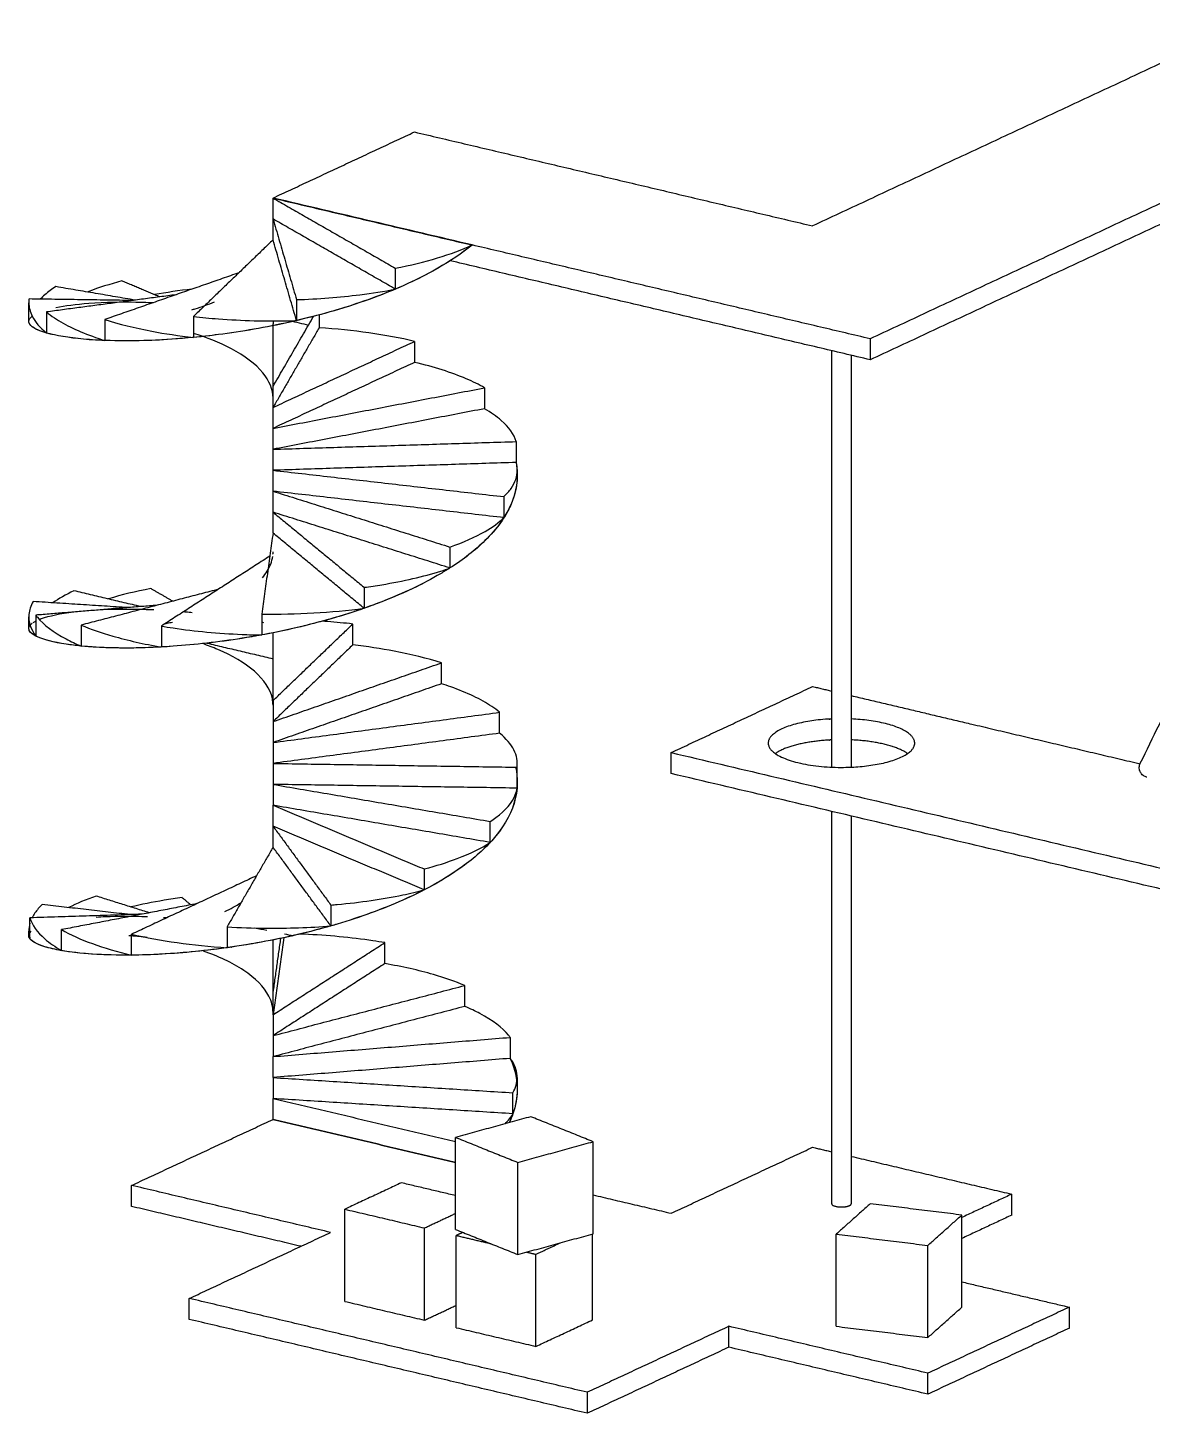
# Model space of a CAD drawing. Header units: millimetres. Extents: x 401 to 668, y 119 to 261.
# Drawn here: x 400.7 to 515.8, y 118.7 to 260.6 of the extents above; entities that cross this region are included whole.
import ezdxf

# ---------------------------------------------------------------- set-up
doc = ezdxf.new("R2010")
doc.units = ezdxf.units.MM
for name, color, linetype, true_color in [('Answers', 1, 'Continuous', 0xff0000), ('Descent_3', 7, 'Continuous', 0x7f7fff), ('Iteration_1', 6, 'Continuous', 0xff00ff), ('Iteration_2', 7, 'Continuous', 0xffd27f), ('Perspective', 4, 'Continuous', 0x00ffff), ('Question', 3, 'Continuous', 0x00ff00)]:
    doc.layers.add(name, color=color, linetype=linetype, true_color=true_color)

msp = doc.modelspace()

# ---------------------------------------------------------------- linework, layer by layer
at = {"layer": 'Answers', "color": 1, "lineweight": -3, "true_color": 0xff0000}
for points in [[(452.16, 149.09), (444.46, 146.97)], [(458.54, 146.53), (452.16, 149.09)], [(444.46, 137.54), (444.46, 146.97)], [(444.46, 146.97), (450.83, 144.41)], [(450.83, 144.41), (458.54, 146.53)], [(458.54, 137.1), (458.54, 146.53)], [(450.83, 134.98), (450.83, 144.41)], [(438.91, 142.32), (433.12, 139.62)], [(444.46, 141.01), (438.91, 142.32)], [(433.12, 130.18), (433.12, 139.62)], [(433.12, 139.62), (441.27, 137.7)], [(441.27, 137.7), (444.46, 139.19)], [(486.91, 140.18), (483.43, 137.07)], [(496.28, 139.02), (486.91, 140.18)], [(441.27, 128.26), (441.27, 137.7)], [(492.8, 135.91), (496.28, 139.02)], [(496.28, 129.59), (496.28, 139.02)], [(444.46, 137.54), (450.83, 134.98)], [(445.2, 137.24), (444.53, 136.93)], [(444.53, 136.93), (448.07, 136.09)], [(444.53, 127.49), (444.53, 136.93)], [(450.83, 134.98), (458.54, 137.1)], [(458.47, 128.28), (458.47, 137.08)], [(483.43, 127.63), (483.43, 137.07)], [(483.43, 137.07), (492.8, 135.91)], [(451.73, 135.23), (452.68, 135)], [(452.68, 135), (455.19, 136.18)], [(452.68, 125.57), (452.68, 135)], [(492.8, 126.48), (492.8, 135.91)], [(433.12, 130.18), (441.27, 128.26)], [(441.27, 128.26), (444.53, 129.78)], [(492.8, 126.48), (496.28, 129.59)], [(452.68, 125.57), (458.47, 128.28)], [(444.53, 127.49), (452.68, 125.57)], [(483.43, 127.63), (492.8, 126.48)]]:
    msp.add_open_spline(points, degree=1, dxfattribs=at)
at = {"layer": 'Descent_3', "color": 171, "lineweight": -3, "true_color": 0x7f7fff}
for points in [[(482.96, 184.88), (482.96, 227.51)], [(484.96, 227.04), (484.96, 184.88)], [(466.53, 186.37), (481.01, 193.13)], [(481.01, 193.13), (482.96, 192.67)], [(484.96, 192.2), (497.31, 189.28)], [(497.31, 189.28), (514.53, 185.22)], [(466.53, 184.22), (466.53, 186.37)], [(466.53, 186.37), (548.04, 167.14)], [(548.04, 165), (466.53, 184.22)], [(482.96, 140.18), (482.96, 180.35)], [(484.96, 179.88), (484.96, 140.18)]]:
    msp.add_open_spline(points, degree=1, dxfattribs=at)
for points, weights, knots in [([(482.96, 189.81), (482.83, 189.8), (482.71, 189.8), (476.46, 189.45), (476.46, 187.34)], [0.986412975323, 0.993041152461, 1, 0.740720109576, 0.940488481523], [3.104272, 3.104272, 3.104272, 3.141593, 3.141593, 4.53212, 4.53212, 4.53212]), ([(491.46, 187.34), (491.46, 187.55), (491.35, 187.76), (490.43, 189.57), (484.96, 189.81)], [0.940488481523, 0.96638667161, 1, 0.766263852497, 0.905582341566], [1.390527, 1.390527, 1.390527, 1.570796, 1.570796, 2.824331, 2.824331, 2.824331]), ([(476.46, 187.34), (476.46, 187.13), (476.56, 186.93), (477.82, 184.47), (485.21, 184.89)], [0.940488481523, 0.96638667161, 1, 0.707106781187, 1], [4.53212, 4.53212, 4.53212, 4.712389, 4.712389, 6.283185, 6.283185, 6.283185]), ([(482.96, 187.67), (482.83, 187.66), (482.71, 187.65), (478.87, 187.44), (477.19, 186.27)], [0.986417842168, 0.99304370726, 1, 0.822992668058, 0.859930853108], [3.1042858, 3.1042858, 3.1042858, 3.1415927, 3.1415927, 4.090889, 4.090889, 4.090889]), ([(482.96, 140.18), (482.96, 140.15), (482.97, 140.12), (483.14, 139.79), (484.13, 139.85)], [0.940488481523, 0.96638667161, 1, 0.707106781187, 1], [32.046925, 32.046925, 32.046925, 33.321622, 33.321622, 44.428829, 44.428829, 44.428829])]:
    msp.add_rational_spline(points, weights, degree=2, knots=knots, dxfattribs=at)
for points, weights in [([(490.73, 186.27), (488.98, 187.49), (484.96, 187.67)], [0.910978841586, 0.798891328144, 0.905585042406]), ([(485.21, 184.89), (491.46, 185.24), (491.46, 187.34)], [1, 0.740720109576, 0.940488481523]), ([(484.13, 139.85), (484.96, 139.9), (484.96, 140.18)], [1, 0.740720109576, 0.940488481523])]:
    msp.add_rational_spline(points, weights, degree=2, dxfattribs=at)
at = {"layer": 'Iteration_1', "color": 6, "lineweight": -3, "true_color": 0xff00ff}
msp.add_open_spline([(514.55, 185.27), (545.8, 249.01)], degree=1, dxfattribs=at)
msp.add_open_spline([(515.21, 183.85), (515.2, 183.86), (515.19, 183.86), (515.18, 183.86), (515.1, 183.88), (515.02, 183.92), (514.95, 183.96), (514.92, 183.98), (514.88, 184), (514.84, 184.03), (514.78, 184.08), (514.72, 184.13), (514.67, 184.19), (514.61, 184.27), (514.56, 184.36), (514.52, 184.45), (514.49, 184.51), (514.47, 184.57), (514.46, 184.64), (514.45, 184.72), (514.44, 184.8), (514.44, 184.88), (514.45, 185.02), (514.49, 185.15), (514.55, 185.27)], degree=3, knots=[0, 0, 0, 0, 0.035927, 0.035927, 0.035927, 0.280187, 0.280187, 0.280187, 0.413332, 0.413332, 0.413332, 0.653618, 0.653618, 0.653618, 0.953849, 0.953849, 0.953849, 1.151999, 1.151999, 1.151999, 1.398988, 1.398988, 1.398988, 1.801074, 1.801074, 1.801074, 1.801074], dxfattribs=at)
at = {"layer": 'Iteration_2', "color": 41, "lineweight": -3, "true_color": 0xffd27f}
for points, degree in [([(446.15, 238.34), (439.36, 239.94), (432.57, 241.54), (425.77, 243.14)], 3), ([(425.77, 243.14), (438.29, 235.96)], 1), ([(425.77, 243.14), (446.14, 238.33)], 1), ([(438.29, 233.82), (425.77, 241)], 1), ([(425.77, 241), (428.17, 232.74)], 1), ([(425.77, 238.86), (417.62, 231.01)], 1), ([(428.17, 230.6), (425.77, 238.86)], 1), ([(446.15, 238.34), (446.15, 238.34), (446.15, 238.33), (446.14, 238.33)], 3), ([(422.28, 235.49), (408.54, 230.7)], 1), ([(438.29, 235.96), (438.29, 233.82)], 1), ([(411.66, 232.69), (403.54, 234.07)], 1), ([(414.17, 233.02), (410.3, 234.65)], 1), ([(400.8, 232.81), (400.78, 232.68), (400.77, 232.55), (400.77, 232.42)], 3), ([(411.36, 232.65), (400.8, 232.81)], 1), ([(415.82, 233.24), (402.57, 231.48)], 1), ([(417.47, 233.82), (416.15, 233.66), (414.87, 233.47), (413.64, 233.25)], 3), ([(428.17, 232.74), (428.17, 230.6)], 1), ([(400.77, 230.51), (400.77, 232.42)], 1), ([(402.57, 231.48), (402.57, 229.33)], 1), ([(410.3, 232.51), (410.31, 232.5)], 1), ([(418.57, 232.06), (418.61, 232.05), (418.65, 232.05), (418.69, 232.04)], 3), ([(408.54, 230.7), (408.54, 228.56)], 1), ([(417.62, 231.01), (417.62, 228.87)], 1), ([(425.77, 223.85), (429.92, 231.03)], 1), ([(425.77, 230.56), (425.77, 230.28)], 1), ([(425.77, 228.14), (425.77, 230.28)], 1), ([(430.48, 229.85), (425.77, 221.7)], 1), ([(427.49, 230.58), (428.13, 230.44), (428.77, 230.29), (429.4, 230.13)], 3), ([(430.48, 231.18), (430.48, 229.85)], 1), ([(418.68, 228.98), (418.68, 228.98)], 1), ([(419.95, 229.13), (419.96, 229.13)], 1), ([(421.72, 229.37), (421.72, 229.37)], 1), ([(425.77, 221.7), (440.26, 228.47)], 1), ([(440.26, 228.47), (440.26, 226.32)], 1), ([(425.77, 225.99), (425.77, 228.14)], 1), ([(440.26, 226.32), (425.77, 219.56)], 1), ([(425.77, 223.85), (425.77, 225.99)], 1), ([(425.77, 222.65), (425.77, 223.85)], 1), ([(425.77, 219.56), (447.41, 223.71)], 1), ([(447.41, 223.71), (447.41, 221.57)], 1), ([(425.77, 221.7), (425.77, 222.65)], 1), ([(425.77, 219.56), (425.77, 221.7)], 1), ([(447.41, 221.57), (425.77, 217.42)], 1), ([(425.77, 217.42), (425.77, 219.56)], 1), ([(425.77, 217.42), (450.66, 218.21)], 1), ([(425.77, 215.27), (425.77, 217.42)], 1), ([(450.66, 218.21), (450.66, 216.07)], 1), ([(450.66, 216.07), (425.77, 215.27)], 1), ([(425.77, 215.27), (449.41, 212.57)], 1), ([(425.77, 213.13), (425.77, 215.27)], 1), ([(450.77, 215.27), (450.77, 214.79)], 1), ([(425.77, 213.13), (443.88, 207.41)], 1), ([(425.77, 210.98), (425.77, 213.13)], 1), ([(449.41, 210.42), (425.77, 213.13)], 1), ([(449.41, 212.57), (449.41, 210.42)], 1), ([(443.88, 205.27), (425.77, 210.98)], 1), ([(425.77, 210.98), (435.09, 203.29)], 1), ([(425.77, 208.84), (425.77, 210.98)], 1), ([(425.77, 208.84), (424.61, 200.55)], 1), ([(435.09, 201.14), (425.77, 208.84)], 1), ([(443.88, 207.41), (443.88, 205.27)], 1), ([(425.44, 206.48), (414.34, 199.32)], 1), ([(425.76, 206.69), (425.77, 206.77), (425.77, 206.85), (425.77, 206.93)], 3), ([(425.77, 206.7), (425.77, 206.93)], 1), ([(405.39, 202.93), (404.57, 202.54), (403.84, 202.13), (403.22, 201.7)], 3), ([(412.23, 201.31), (405.39, 202.93)], 1), ([(420.19, 203.09), (406.14, 199.42)], 1), ([(415.5, 201.87), (413.25, 203.16)], 1), ([(435.09, 203.29), (435.09, 201.14)], 1), ([(410.93, 201.21), (401.22, 201.83)], 1), ([(413.9, 201.45), (401.48, 200.44)], 1), ([(400.77, 199.07), (400.77, 200.27)], 1), ([(400.77, 200.27), (400.77, 199.6), (401.01, 198.94), (401.48, 198.3)], 3), ([(401.48, 200.44), (401.48, 198.3)], 1), ([(424.61, 200.55), (424.61, 198.41)], 1), ([(401.48, 198.3), (401.01, 198.54), (400.77, 198.81), (400.77, 199.07)], 3), ([(401.22, 199.68), (401.3, 199.73), (401.39, 199.79), (401.48, 199.84)], 3), ([(406.14, 199.42), (406.14, 197.27)], 1), ([(414.34, 199.32), (414.34, 197.18)], 1), ([(424.61, 199.72), (424.67, 199.71), (424.73, 199.7), (424.79, 199.69)], 3), ([(425.77, 191.69), (433.93, 199.53)], 1), ([(425.77, 198.12), (425.77, 198.63)], 1), ([(427.8, 199.07), (427.8, 199.07), (427.8, 199.07), (427.8, 199.07)], 3), ([(433.93, 197.39), (433.93, 199.53)], 1), ([(419.01, 197.57), (425.77, 195.98)], 1), ([(419.21, 197.6), (419.21, 197.59)], 1), ([(424.45, 198.38), (424.45, 198.38)], 1), ([(424.58, 198.4), (424.57, 198.4)], 1), ([(425.77, 195.98), (425.77, 198.12)], 1), ([(433.93, 197.39), (425.77, 189.54)], 1), ([(425.77, 193.83), (425.77, 195.98)], 1), ([(425.77, 189.54), (443.01, 195.55)], 1), ([(443.01, 193.41), (443.01, 195.55)], 1), ([(425.77, 191.69), (425.77, 193.83)], 1), ([(443.01, 193.41), (425.77, 187.4)], 1), ([(425.77, 191.69), (425.77, 191.21)], 1), ([(425.77, 191.21), (425.77, 189.54)], 1), ([(425.77, 187.4), (448.97, 190.49)], 1), ([(448.97, 188.35), (448.97, 190.49)], 1), ([(425.77, 189.54), (425.77, 187.4)], 1), ([(448.97, 188.35), (425.77, 185.26)], 1), ([(425.77, 187.4), (425.77, 185.26)], 1), ([(425.77, 185.26), (425.77, 183.11)], 1), ([(425.77, 185.26), (450.75, 184.87)], 1), ([(450.75, 182.73), (450.75, 184.87)], 1), ([(425.77, 183.11), (425.77, 180.97)], 1), ([(425.77, 183.11), (448, 179.32)], 1), ([(450.75, 182.73), (425.77, 183.11)], 1), ([(448, 177.17), (425.77, 180.97)], 1), ([(425.77, 180.97), (441.25, 174.45)], 1), ([(425.77, 178.83), (425.77, 180.97)], 1), ([(441.25, 172.31), (425.77, 178.83)], 1), ([(425.77, 178.83), (431.69, 170.76)], 1), ([(425.77, 176.68), (425.77, 178.83)], 1), ([(448, 177.17), (448, 179.32)], 1), ([(425.77, 176.68), (421.07, 168.53)], 1), ([(431.69, 168.62), (425.77, 176.68)], 1), ([(424.08, 173.75), (411.29, 167.77)], 1), ([(441.25, 174.45), (441.25, 172.31)], 1), ([(407.66, 171.68), (406.62, 171.32), (405.68, 170.92), (404.85, 170.5)], 3), ([(413.11, 169.96), (407.66, 171.68)], 1), ([(411.14, 169.78), (402.14, 170.81)], 1), ([(417.97, 170.9), (404.13, 168.24)], 1), ([(417.35, 170.78), (416.46, 171.52)], 1), ([(420.84, 170.09), (421.42, 170.37), (421.97, 170.67), (422.48, 170.99)], 3), ([(431.69, 170.76), (431.69, 168.62)], 1), ([(400.89, 168.9), (400.81, 168.64), (400.77, 168.37), (400.77, 168.1)], 3), ([(412.37, 169.82), (400.89, 169.45)], 1), ([(400.89, 167.31), (400.89, 169.45)], 1), ([(400.77, 167.62), (400.77, 168.1)], 1), ([(400.77, 167.62), (400.77, 167.73), (400.81, 167.83), (400.89, 167.94)], 3), ([(404.13, 166.09), (404.13, 168.24)], 1), ([(411.02, 167.63), (411.19, 167.64), (411.41, 167.66), (411.7, 167.68)], 3), ([(411.29, 165.63), (411.29, 167.77)], 1), ([(421.07, 168.53), (421.07, 166.39)], 1), ([(423.89, 168.41), (424.31, 168.33), (424.73, 168.26), (425.15, 168.18)], 3), ([(426.88, 167.42), (425.77, 159.53)], 1), ([(426.94, 167.81), (427.23, 167.75), (427.51, 167.69), (427.8, 167.62)], 3), ([(420.21, 166.27), (420.21, 166.27)], 1), ([(421.49, 166.45), (421.51, 166.45)], 1), ([(423.32, 166.73), (423.32, 166.74)], 1), ([(425.77, 161.67), (426.57, 167.35)], 1), ([(425.77, 165.96), (425.77, 167.19)], 1), ([(425.77, 159.53), (437.21, 166.91)], 1), ([(437.21, 164.76), (437.21, 166.91)], 1), ([(425.77, 163.82), (425.77, 165.96)], 1), ([(437.21, 164.76), (425.77, 157.39)], 1), ([(425.77, 161.67), (425.77, 163.82)], 1), ([(425.77, 157.39), (445.41, 162.52)], 1), ([(445.41, 160.38), (445.41, 162.52)], 1), ([(445.41, 160.38), (425.77, 155.24)], 1), ([(425.77, 159.53), (425.77, 159.61), (425.77, 159.68), (425.77, 159.76)], 3), ([(425.77, 157.39), (425.77, 155.24)], 1), ([(425.77, 155.24), (450.06, 157.21)], 1), ([(450.06, 157.21), (450.06, 155.06)], 1), ([(425.77, 153.1), (425.77, 155.24)], 1), ([(450.06, 155.06), (425.77, 153.1)], 1), ([(425.77, 153.1), (450.33, 151.54)], 1), ([(425.77, 153.1), (425.77, 150.95)], 1), ([(450.33, 151.54), (450.62, 152.05), (450.77, 152.57), (450.77, 153.1)], 3), ([(450.77, 151.9), (450.77, 151.06), (450.62, 150.22), (450.33, 149.39)], 3), ([(450.77, 153.1), (450.77, 151.9)], 1), ([(425.77, 148.81), (425.77, 150.95)], 1), ([(425.77, 150.95), (444.46, 146.55)], 1), ([(450.33, 149.39), (425.77, 150.95)], 1), ([(450.33, 149.39), (450.33, 151.54)], 1), ([(449.52, 148.36), (449.86, 148.7), (450.12, 149.04), (450.33, 149.39)], 3), ([(450.33, 149.39), (450.22, 149.08), (450.09, 148.78), (449.94, 148.48)], 3), ([(444.46, 144.4), (425.77, 148.81)], 1)]:
    msp.add_open_spline(points, degree=degree, dxfattribs=at)
for points, knots in [([(425.77, 241), (425.77, 241.22), (425.77, 241.45), (425.77, 242.16), (425.77, 242.65), (425.77, 243.14)], [-6.610798, -6.610798, -6.610798, -6.610798, -4.544742, -4.544742, 0, 0, 0, 0]), ([(425.77, 238.86), (425.77, 239.3), (425.77, 239.75), (425.77, 240.46), (425.77, 240.73), (425.77, 241)], [-13.221067, -13.221067, -13.221067, -13.221067, -9.089483, -9.089483, -6.610798, -6.610798, -6.610798, -6.610798]), ([(446.14, 238.33), (444.72, 237.18), (443, 236.09), (439.12, 234.11), (436.95, 233.22), (432.37, 231.66), (429.94, 230.99), (425.05, 229.89), (422.57, 229.47), (417.79, 228.85), (415.48, 228.66), (411.22, 228.48), (409.27, 228.5), (405.9, 228.7), (404.48, 228.89), (402.29, 229.36), (401.53, 229.65), (400.71, 230.28), (400.66, 230.61), (401.01, 230.97), (401.06, 231.01), (401.12, 231.05)], [0, 0, 0, 0, 4.544742, 4.544742, 9.089483, 9.089483, 13.634225, 13.634225, 18.178967, 18.178967, 22.723709, 22.723709, 27.26845, 27.26845, 31.813192, 31.813192, 36.357934, 36.357934, 40.902676, 40.902676, 41.518471, 41.518471, 41.518471, 41.518471]), ([(438.29, 235.96), (439.84, 236.26), (441.29, 236.61), (443.93, 237.41), (445.12, 237.86), (446.15, 238.34)], [0, 0, 0, 0, 5.414623, 5.414623, 10.829245, 10.829245, 10.829245, 10.829245]), ([(446.14, 238.33), (445.11, 237.49), (443.92, 236.69), (441.29, 235.18), (439.84, 234.47), (438.29, 233.82)], [-10.814202, -10.814202, -10.814202, -10.814202, -5.414623, -5.414623, 0, 0, 0, 0]), ([(403.54, 234.07), (403.34, 233.94), (403.14, 233.81), (402.57, 233.39), (402.23, 233.09), (401.95, 232.79)], [301.20313, 301.20313, 301.20313, 301.20313, 302.029516, 302.029516, 303.784313, 303.784313, 303.784313, 303.784313]), ([(410.3, 234.65), (409.07, 234.33), (407.94, 233.97), (406.86, 233.56), (406.81, 233.54), (406.76, 233.52)], [294.592104, 294.592104, 294.592104, 294.592104, 297.484311, 297.484311, 297.624351, 297.624351, 297.624351, 297.624351]), ([(428.17, 232.74), (430.39, 232.81), (432.59, 232.98), (435.92, 233.4), (437.13, 233.6), (438.29, 233.82)], [334.25566, 334.25566, 334.25566, 334.25566, 338.386995, 338.386995, 340.865829, 340.865829, 340.865829, 340.865829]), ([(438.29, 233.82), (437.13, 233.33), (435.92, 232.87), (432.59, 231.73), (430.39, 231.12), (428.17, 230.6)], [-340.865829, -340.865829, -340.865829, -340.865829, -338.386995, -338.386995, -334.25566, -334.25566, -334.25566, -334.25566]), ([(400.77, 232.42), (400.77, 231.96), (400.89, 231.5), (401.42, 230.46), (401.91, 229.88), (402.57, 229.33)], [308.531666, 308.531666, 308.531666, 308.531666, 311.118131, 311.118131, 314.423186, 314.423186, 314.423186, 314.423186]), ([(402.57, 231.48), (402.82, 231.27), (403.1, 231.07), (404.49, 230.14), (405.91, 229.47), (407.9, 228.77), (408.21, 228.66), (408.54, 228.56)], [314.424296, 314.424296, 314.424296, 314.424296, 315.664025, 315.664025, 320.208808, 320.208808, 321.035355, 321.035355, 321.035355, 321.035355]), ([(403.55, 231.93), (404.47, 232.12), (405.6, 232.27), (408.52, 232.5), (410.41, 232.54), (412.83, 232.47), (413.18, 232.46), (413.53, 232.44)], [46.285733, 46.285733, 46.285733, 46.285733, 49.992159, 49.992159, 54.536901, 54.536901, 55.284875, 55.284875, 55.284875, 55.284875]), ([(417.46, 231.7), (417.57, 231.73), (417.68, 231.77), (417.79, 231.8), (418.47, 232.01), (419.14, 232.25), (419.79, 232.52)], [37.324521, 37.324521, 37.324521, 37.324521, 37.68058, 37.68058, 37.68058, 39.835613, 39.835613, 39.835613, 39.835613]), ([(402.57, 229.33), (401.91, 229.53), (401.42, 229.74), (400.89, 230.15), (400.77, 230.33), (400.77, 230.51)], [-314.423186, -314.423186, -314.423186, -314.423186, -311.118131, -311.118131, -308.531666, -308.531666, -308.531666, -308.531666]), ([(408.54, 230.7), (409.99, 230.24), (411.62, 229.84), (414.71, 229.25), (416.14, 229.04), (417.62, 228.87)], [321.034418, 321.034418, 321.034418, 321.034418, 324.752655, 324.752655, 327.644657, 327.644657, 327.644657, 327.644657]), ([(417.62, 231.01), (418.46, 230.92), (419.32, 230.84), (422.58, 230.59), (425.06, 230.52), (427.73, 230.58), (427.95, 230.59), (428.17, 230.6)], [327.645558, 327.645558, 327.645558, 327.645558, 329.298339, 329.298339, 333.843123, 333.843123, 334.256572, 334.256572, 334.256572, 334.256572]), ([(428.17, 230.6), (427.95, 230.55), (427.73, 230.5), (425.06, 229.9), (422.58, 229.47), (419.32, 229.05), (418.46, 228.95), (417.62, 228.87)], [-334.256572, -334.256572, -334.256572, -334.256572, -333.843123, -333.843123, -329.298339, -329.298339, -327.645558, -327.645558, -327.645558, -327.645558]), ([(440.26, 228.47), (438.8, 228.81), (437.23, 229.1), (433.95, 229.57), (432.23, 229.74), (430.48, 229.85)], [0, 0, 0, 0, 5.414634, 5.414634, 10.829268, 10.829268, 10.829268, 10.829268]), ([(408.54, 228.56), (408.21, 228.57), (407.9, 228.59), (405.91, 228.71), (404.49, 228.89), (403.1, 229.19), (402.82, 229.26), (402.57, 229.33)], [-321.035355, -321.035355, -321.035355, -321.035355, -320.208808, -320.208808, -315.664025, -315.664025, -314.424296, -314.424296, -314.424296, -314.424296]), ([(417.62, 228.87), (416.14, 228.73), (414.71, 228.63), (411.62, 228.5), (409.99, 228.5), (408.54, 228.56)], [-327.644657, -327.644657, -327.644657, -327.644657, -324.752655, -324.752655, -321.034418, -321.034418, -321.034418, -321.034418]), ([(425.77, 222.65), (425.77, 223.54), (425.41, 224.42), (424.73, 225.25), (423.98, 226.17), (422.85, 227), (421.51, 227.71), (420.3, 228.35), (418.95, 228.87), (417.62, 229.28)], [0, 0, 0, 0, 4.294055, 4.294055, 4.294055, 9.064632, 9.064632, 9.064632, 13.370104, 13.370104, 13.370104, 13.370104]), ([(447.41, 223.71), (446.85, 224.04), (446.23, 224.34), (444.05, 225.28), (442.26, 225.85), (440.26, 226.32)], [268.149722, 268.149722, 268.149722, 268.149722, 270.215675, 270.215675, 274.760315, 274.760315, 274.760315, 274.760315]), ([(450.66, 218.21), (450.44, 218.95), (449.93, 219.68), (448.66, 220.78), (448.08, 221.19), (447.41, 221.57)], [261.539117, 261.539117, 261.539117, 261.539117, 265.670453, 265.670453, 268.149283, 268.149283, 268.149283, 268.149283]), ([(450.65, 216.07), (450.67, 215.95), (450.69, 215.83), (450.88, 214.4), (450.68, 213.09), (449.59, 210.52), (448.68, 209.26), (446.47, 207.09), (445.26, 206.15), (443.88, 205.27)], [85.93024, 85.93024, 85.93024, 85.93024, 86.350093, 86.350093, 90.894834, 90.894834, 95.439576, 95.439576, 99.150593, 99.150593, 99.150593, 99.150593]), ([(450.77, 215.27), (450.77, 215.47), (450.75, 215.66), (450.7, 215.92), (450.68, 215.99), (450.66, 216.07)], [260.059648, 260.059648, 260.059648, 260.059648, 261.126584, 261.126584, 261.540032, 261.540032, 261.540032, 261.540032]), ([(450.66, 216.07), (450.68, 215.95), (450.7, 215.83), (450.75, 215.41), (450.77, 215.1), (450.77, 214.79)], [-261.540032, -261.540032, -261.540032, -261.540032, -261.126584, -261.126584, -260.059648, -260.059648, -260.059648, -260.059648]), ([(449.41, 212.57), (449.7, 212.85), (449.94, 213.13), (450.56, 214.03), (450.77, 214.65), (450.77, 215.27)], [254.929018, 254.929018, 254.929018, 254.929018, 256.5818, 256.5818, 260.059648, 260.059648, 260.059648, 260.059648]), ([(450.77, 214.79), (450.77, 213.79), (450.56, 212.8), (449.94, 211.35), (449.7, 210.88), (449.41, 210.42)], [-260.059648, -260.059648, -260.059648, -260.059648, -256.5818, -256.5818, -254.929018, -254.929018, -254.929018, -254.929018]), ([(449.41, 210.42), (448.9, 209.62), (448.25, 208.83), (446.48, 207.09), (445.27, 206.15), (443.88, 205.27)], [-254.928182, -254.928182, -254.928182, -254.928182, -252.03618, -252.03618, -248.317895, -248.317895, -248.317895, -248.317895]), ([(443.88, 207.41), (445.27, 207.89), (446.48, 208.43), (448.25, 209.46), (448.9, 209.93), (449.41, 210.42)], [248.317895, 248.317895, 248.317895, 248.317895, 252.03618, 252.03618, 254.928182, 254.928182, 254.928182, 254.928182]), ([(424.68, 204.27), (425.06, 204.72), (425.34, 205.18), (425.53, 205.66), (425.63, 205.93), (425.7, 206.2), (425.74, 206.46)], [46.452732, 46.452732, 46.452732, 46.452732, 48.811513, 48.811513, 48.811513, 50.104234, 50.104234, 50.104234, 50.104234]), ([(443.88, 205.27), (443.57, 205.07), (443.25, 204.87), (441.14, 203.63), (439.11, 202.67), (434.71, 200.96), (432.35, 200.21), (427.51, 198.96), (425.03, 198.45), (420.16, 197.67), (417.78, 197.41), (413.3, 197.09), (411.21, 197.04), (407.5, 197.13), (405.89, 197.26), (403.28, 197.66), (402.29, 197.92), (401, 198.51), (400.71, 198.84), (400.81, 199.31), (400.93, 199.46), (401.12, 199.61)], [99.150593, 99.150593, 99.150593, 99.150593, 99.984318, 99.984318, 104.52906, 104.52906, 109.073801, 109.073801, 113.618543, 113.618543, 118.163285, 118.163285, 122.708027, 122.708027, 127.252768, 127.252768, 131.79751, 131.79751, 136.342252, 136.342252, 138.474517, 138.474517, 138.474517, 138.474517]), ([(435.09, 203.29), (435.71, 203.37), (436.32, 203.46), (439.12, 203.92), (441.15, 204.39), (443.26, 205.05), (443.58, 205.16), (443.88, 205.27)], [241.707731, 241.707731, 241.707731, 241.707731, 242.947447, 242.947447, 247.492231, 247.492231, 248.31873, 248.31873, 248.31873, 248.31873]), ([(413.25, 203.16), (411.71, 202.86), (410.26, 202.51), (408.93, 202.11), (408.92, 202.1), (408.9, 202.1)], [0, 0, 0, 0, 5.414281, 5.414281, 5.462991, 5.462991, 5.462991, 5.462991]), ([(441.06, 203.66), (439.77, 203), (438.38, 202.38), (436.32, 201.58), (435.71, 201.36), (435.09, 201.14)], [-245.969596, -245.969596, -245.969596, -245.969596, -242.947447, -242.947447, -241.707731, -241.707731, -241.707731, -241.707731]), ([(401.22, 201.83), (400.97, 201.39), (400.82, 200.95), (400.78, 200.42), (400.77, 200.34), (400.77, 200.27)], [208.654627, 208.654627, 208.654627, 208.654627, 211.133586, 211.133586, 211.576297, 211.576297, 211.576297, 211.576297]), ([(401.48, 200.44), (401.54, 200.37), (401.59, 200.3), (402.29, 199.44), (403.29, 198.69), (405.07, 197.75), (405.58, 197.51), (406.14, 197.27)], [215.265024, 215.265024, 215.265024, 215.265024, 215.678006, 215.678006, 220.222789, 220.222789, 221.875371, 221.875371, 221.875371, 221.875371]), ([(401.85, 200), (401.92, 200.03), (401.99, 200.06), (402.85, 200.36), (403.97, 200.61), (406.81, 200.95), (408.53, 201.05), (411.46, 201.06), (412.5, 201.04), (413.58, 201)], [140.448599, 140.448599, 140.448599, 140.448599, 140.886993, 140.886993, 145.431735, 145.431735, 149.976477, 149.976477, 152.276494, 152.276494, 152.276494, 152.276494]), ([(416.63, 200.8), (416.71, 200.79), (416.79, 200.78), (417.08, 200.76), (417.29, 200.74), (417.5, 200.72)], [154.3608477, 154.3608477, 154.3608477, 154.3608477, 154.5212186, 154.5212186, 154.9339554, 154.9339554, 154.9339554, 154.9339554]), ([(424.61, 200.55), (426.39, 200.53), (428.18, 200.56), (431.7, 200.76), (433.43, 200.92), (435.09, 201.14)], [235.096574, 235.096574, 235.096574, 235.096574, 238.401603, 238.401603, 241.706671, 241.706671, 241.706671, 241.706671]), ([(435.09, 201.14), (433.43, 200.56), (431.7, 200.04), (428.18, 199.13), (426.39, 198.74), (424.61, 198.41)], [-241.706671, -241.706671, -241.706671, -241.706671, -238.401603, -238.401603, -235.096574, -235.096574, -235.096574, -235.096574]), ([(406.14, 199.42), (407.1, 199.01), (408.18, 198.63), (410.88, 197.86), (412.55, 197.48), (414.34, 197.18)], [221.87557, 221.87557, 221.87557, 221.87557, 224.767772, 224.767772, 228.486174, 228.486174, 228.486174, 228.486174]), ([(414.34, 199.32), (414.74, 199.25), (415.14, 199.19), (417.78, 198.79), (420.17, 198.57), (423.27, 198.44), (423.94, 198.42), (424.61, 198.41)], [228.486596, 228.486596, 228.486596, 228.486596, 229.312977, 229.312977, 233.857761, 233.857761, 235.097515, 235.097515, 235.097515, 235.097515]), ([(414.73, 199.57), (414.8, 199.59), (414.88, 199.6), (414.95, 199.62), (415.12, 199.65), (415.3, 199.69), (415.48, 199.73)], [34.2496709, 34.2496709, 34.2496709, 34.2496709, 34.5037559, 34.5037559, 34.5037559, 35.1288211, 35.1288211, 35.1288211, 35.1288211]), ([(433.93, 199.53), (433.08, 199.63), (432.22, 199.71), (431.17, 199.79), (430.98, 199.8), (430.8, 199.82)], [182.212484, 182.212484, 182.212484, 182.212484, 183.865261, 183.865261, 184.217779, 184.217779, 184.217779, 184.217779]), ([(406.14, 197.27), (405.58, 197.33), (405.07, 197.39), (403.29, 197.66), (402.29, 197.93), (401.59, 198.25), (401.54, 198.27), (401.48, 198.3)], [-221.875371, -221.875371, -221.875371, -221.875371, -220.222789, -220.222789, -215.678006, -215.678006, -215.265024, -215.265024, -215.265024, -215.265024]), ([(414.34, 197.18), (412.55, 197.08), (410.88, 197.05), (408.18, 197.12), (407.1, 197.18), (406.14, 197.27)], [-228.486174, -228.486174, -228.486174, -228.486174, -224.767772, -224.767772, -221.87557, -221.87557, -221.87557, -221.87557]), ([(424.61, 198.41), (423.94, 198.29), (423.27, 198.17), (420.17, 197.68), (417.78, 197.41), (415.14, 197.22), (414.74, 197.2), (414.34, 197.18)], [-235.097515, -235.097515, -235.097515, -235.097515, -233.857761, -233.857761, -229.312977, -229.312977, -228.486596, -228.486596, -228.486596, -228.486596]), ([(425.77, 191.21), (425.77, 191.44), (425.75, 191.67), (425.7, 191.9), (425.49, 192.89), (424.85, 193.83), (423.86, 194.69), (422.87, 195.56), (421.57, 196.31), (420.12, 196.92), (419.61, 197.14), (419.09, 197.34), (418.57, 197.52)], [0, 0, 0, 0, 1.11117, 1.11117, 1.11117, 5.880384, 5.880384, 5.880384, 10.652286, 10.652286, 10.652286, 12.339961, 12.339961, 12.339961, 12.339961]), ([(443.01, 195.55), (441.55, 196.01), (439.93, 196.41), (436.83, 197), (435.4, 197.22), (433.93, 197.39)], [175.601361, 175.601361, 175.601361, 175.601361, 179.319641, 179.319641, 182.211647, 182.211647, 182.211647, 182.211647]), ([(448.97, 190.49), (448.72, 190.7), (448.45, 190.9), (447.06, 191.83), (445.64, 192.5), (443.65, 193.2), (443.33, 193.31), (443.01, 193.41)], [168.991196, 168.991196, 168.991196, 168.991196, 170.230908, 170.230908, 174.775692, 174.775692, 175.602195, 175.602195, 175.602195, 175.602195]), ([(450.75, 184.87), (450.83, 185.46), (450.72, 186.06), (450.13, 187.22), (449.64, 187.8), (448.97, 188.35)], [162.38004, 162.38004, 162.38004, 162.38004, 165.685064, 165.685064, 168.990136, 168.990136, 168.990136, 168.990136]), ([(450.6, 184.87), (450.84, 183.8), (450.82, 182.72), (450.26, 180.36), (449.59, 179.07), (448.4, 177.62), (448.21, 177.39), (448, 177.17)], [182.596459, 182.596459, 182.596459, 182.596459, 186.334411, 186.334411, 190.879152, 190.879152, 191.699394, 191.699394, 191.699394, 191.699394]), ([(450.75, 182.73), (450.71, 182.37), (450.66, 182.01), (450.26, 180.36), (449.59, 179.08), (448.4, 177.62), (448.21, 177.4), (448, 177.17)], [-162.381, -162.381, -162.381, -162.381, -161.141241, -161.141241, -156.596457, -156.596457, -155.77007, -155.77007, -155.77007, -155.77007]), ([(448, 179.32), (448.21, 179.45), (448.4, 179.58), (449.59, 180.46), (450.26, 181.25), (450.66, 182.28), (450.71, 182.5), (450.75, 182.73)], [155.77007, 155.77007, 155.77007, 155.77007, 156.596457, 156.596457, 161.141241, 161.141241, 162.381, 162.381, 162.381, 162.381]), ([(448, 177.17), (447.09, 176.18), (445.95, 175.22), (443.02, 173.21), (441.13, 172.18), (436.97, 170.33), (434.7, 169.51), (429.96, 168.1), (427.5, 167.51), (422.59, 166.58), (420.15, 166.23), (415.5, 165.76), (413.29, 165.65), (409.28, 165.61), (407.5, 165.69), (404.49, 165.99), (403.28, 166.22), (401.53, 166.76), (401, 167.07), (400.71, 167.62), (400.77, 167.85), (401.01, 168.07)], [191.699394, 191.699394, 191.699394, 191.699394, 195.423894, 195.423894, 199.968636, 199.968636, 204.513378, 204.513378, 209.058119, 209.058119, 213.602861, 213.602861, 218.147603, 218.147603, 222.692344, 222.692344, 227.237086, 227.237086, 231.781828, 231.781828, 234.975251, 234.975251, 234.975251, 234.975251]), ([(441.25, 174.45), (442.47, 174.77), (443.61, 175.13), (445.95, 176.03), (447.09, 176.58), (448, 177.17)], [149.159028, 149.159028, 149.159028, 149.159028, 152.050953, 152.050953, 155.76935, 155.76935, 155.76935, 155.76935]), ([(448, 177.17), (447.09, 176.18), (445.95, 175.22), (443.61, 173.61), (442.47, 172.94), (441.25, 172.31)], [-155.76935, -155.76935, -155.76935, -155.76935, -152.050953, -152.050953, -149.159028, -149.159028, -149.159028, -149.159028]), ([(431.69, 170.76), (431.91, 170.78), (432.12, 170.8), (434.71, 171.03), (436.98, 171.36), (439.81, 171.95), (440.54, 172.13), (441.25, 172.31)], [142.548766, 142.548766, 142.548766, 142.548766, 142.961724, 142.961724, 147.506508, 147.506508, 149.159366, 149.159366, 149.159366, 149.159366]), ([(441.25, 172.31), (440.54, 171.95), (439.81, 171.6), (436.98, 170.34), (434.71, 169.52), (432.12, 168.75), (431.91, 168.68), (431.69, 168.62)], [-149.159366, -149.159366, -149.159366, -149.159366, -147.506508, -147.506508, -142.961724, -142.961724, -142.548766, -142.548766, -142.548766, -142.548766]), ([(402.14, 170.81), (401.85, 170.53), (401.6, 170.25), (401.29, 169.79), (401.19, 169.63), (401.11, 169.46)], [109.495955, 109.495955, 109.495955, 109.495955, 111.148722, 111.148722, 112.091605, 112.091605, 112.091605, 112.091605]), ([(416.46, 171.52), (415.84, 171.43), (415.23, 171.34), (413.44, 171.05), (412.29, 170.82), (411.21, 170.56)], [96.274693, 96.274693, 96.274693, 96.274693, 97.514407, 97.514407, 99.979466, 99.979466, 99.979466, 99.979466]), ([(400.89, 169.45), (401.1, 168.72), (401.62, 167.99), (402.89, 166.88), (403.46, 166.48), (404.13, 166.09)], [116.106057, 116.106057, 116.106057, 116.106057, 120.237378, 120.237378, 122.716227, 122.716227, 122.716227, 122.716227]), ([(407.67, 169.53), (407.98, 169.55), (408.29, 169.57), (409.92, 169.63), (411.37, 169.63), (412.92, 169.58)], [244.600717, 244.600717, 244.600717, 244.600717, 245.416053, 245.416053, 248.759366, 248.759366, 248.759366, 248.759366]), ([(414.56, 169.5), (414.58, 169.5), (414.6, 169.5), (414.73, 169.49), (414.83, 169.49), (414.94, 169.48)], [249.918689, 249.918689, 249.918689, 249.918689, 249.9607947, 249.9607947, 250.1772525, 250.1772525, 250.1772525, 250.1772525]), ([(400.77, 168.1), (400.77, 167.91), (400.79, 167.72), (400.85, 167.46), (400.87, 167.38), (400.89, 167.31)], [114.626565, 114.626565, 114.626565, 114.626565, 115.693506, 115.693506, 116.106968, 116.106968, 116.106968, 116.106968]), ([(400.89, 167.31), (400.87, 167.34), (400.85, 167.37), (400.79, 167.47), (400.77, 167.55), (400.77, 167.62)], [-116.106968, -116.106968, -116.106968, -116.106968, -115.693506, -115.693506, -114.626565, -114.626565, -114.626565, -114.626565]), ([(404.13, 168.24), (405.03, 167.73), (406.09, 167.24), (408.49, 166.37), (409.84, 165.97), (411.29, 165.63)], [0, 0, 0, 0, 5.414521, 5.414521, 10.829042, 10.829042, 10.829042, 10.829042]), ([(411.29, 167.77), (412.75, 167.43), (414.31, 167.14), (417.59, 166.68), (419.31, 166.5), (421.07, 166.39)], [0, 0, 0, 0, 5.414637, 5.414637, 10.829273, 10.829273, 10.829273, 10.829273]), ([(412.9, 167.43), (412.3, 167.51), (411.81, 167.56), (411.44, 167.58), (411.39, 167.59), (411.34, 167.59), (411.29, 167.6)], [19.061164, 19.061164, 19.061164, 19.061164, 21.777238, 21.777238, 21.777238, 22.163776, 22.163776, 22.163776, 22.163776]), ([(421.07, 168.53), (422.38, 168.45), (423.71, 168.4), (427.28, 168.37), (429.52, 168.45), (431.69, 168.62)], [135.93812, 135.93812, 135.93812, 135.93812, 138.417068, 138.417068, 142.548893, 142.548893, 142.548893, 142.548893]), ([(431.69, 168.62), (429.52, 168), (427.28, 167.47), (423.71, 166.79), (422.38, 166.57), (421.07, 166.39)], [-142.548893, -142.548893, -142.548893, -142.548893, -138.417068, -138.417068, -135.93812, -135.93812, -135.93812, -135.93812]), ([(437.21, 166.91), (436.81, 166.97), (436.41, 167.04), (433.76, 167.43), (431.37, 167.66), (428.78, 167.77), (428.62, 167.77), (428.46, 167.78)], [83.053535, 83.053535, 83.053535, 83.053535, 83.879917, 83.879917, 88.424701, 88.424701, 88.72047, 88.72047, 88.72047, 88.72047]), ([(404.13, 166.09), (403.46, 166.21), (402.89, 166.35), (401.62, 166.74), (401.1, 167.02), (400.89, 167.31)], [-122.716227, -122.716227, -122.716227, -122.716227, -120.237378, -120.237378, -116.106057, -116.106057, -116.106057, -116.106057]), ([(411.29, 165.63), (409.84, 165.62), (408.49, 165.65), (406.09, 165.82), (405.03, 165.94), (404.13, 166.09)], [-10.829042, -10.829042, -10.829042, -10.829042, -5.414521, -5.414521, 0, 0, 0, 0]), ([(421.07, 166.39), (419.31, 166.14), (417.59, 165.96), (414.31, 165.71), (412.75, 165.65), (411.29, 165.63)], [-10.829273, -10.829273, -10.829273, -10.829273, -5.414637, -5.414637, 0, 0, 0, 0]), ([(425.77, 159.76), (425.77, 160.32), (425.63, 160.88), (425.35, 161.43), (424.86, 162.39), (423.96, 163.28), (422.77, 164.07), (421.58, 164.86), (420.15, 165.52), (418.66, 166.05), (418.63, 166.06), (418.6, 166.07), (418.57, 166.08)], [0, 0, 0, 0, 2.693007, 2.693007, 2.693007, 7.461937, 7.461937, 7.461937, 12.233761, 12.233761, 12.233761, 12.331282, 12.331282, 12.331282, 12.331282]), ([(445.41, 162.52), (444.44, 162.93), (443.36, 163.3), (440.67, 164.08), (438.99, 164.46), (437.21, 164.76)], [50.000174, 50.000174, 50.000174, 50.000174, 52.892095, 52.892095, 56.610496, 56.610496, 56.610496, 56.610496]), ([(425.77, 159.76), (425.77, 160.04), (425.77, 160.32), (425.77, 160.96), (425.77, 161.32), (425.77, 161.67)], [-257.093029, -257.093029, -257.093029, -257.093029, -254.505536, -254.505536, -251.20027, -251.20027, -251.20027, -251.20027]), ([(450.06, 157.21), (450.01, 157.28), (449.95, 157.35), (449.25, 158.21), (448.26, 158.96), (446.48, 159.9), (445.96, 160.14), (445.41, 160.38)], [69.832231, 69.832231, 69.832231, 69.832231, 70.245185, 70.245185, 74.789969, 74.789969, 76.442832, 76.442832, 76.442832, 76.442832]), ([(425.77, 159.53), (425.77, 159.4), (425.77, 159.26), (425.77, 158.64), (425.77, 158.14), (425.77, 157.56), (425.77, 157.47), (425.77, 157.39)], [257.810792, 257.810792, 257.810792, 257.810792, 259.050278, 259.050278, 263.59502, 263.59502, 264.421337, 264.421337, 264.421337, 264.421337]), ([(450.06, 155.06), (450.59, 153.89), (450.82, 152.7), (450.7, 150.49), (450.43, 149.47), (449.93, 148.47)], [277.638717, 277.638717, 277.638717, 277.638717, 281.773987, 281.773987, 285.329164, 285.329164, 285.329164, 285.329164]), ([(450.77, 153.1), (450.77, 153.17), (450.77, 153.23), (450.72, 153.9), (450.49, 154.49), (450.06, 155.06)], [4.787815, 4.787815, 4.787815, 4.787815, 5.414634, 5.414634, 10.829269, 10.829269, 10.829269, 10.829269]), ([(450.73, 152.64), (450.75, 152.5), (450.76, 152.37), (450.77, 152.12), (450.77, 152.01), (450.77, 151.9)], [-6.188135, -6.188135, -6.188135, -6.188135, -5.414634, -5.414634, -4.787815, -4.787815, -4.787815, -4.787815])]:
    msp.add_open_spline(points, degree=3, knots=knots, dxfattribs=at)
at = {"layer": 'Perspective', "color": 4, "lineweight": -3, "true_color": 0x00ffff}
for points in [[(411.29, 142.05), (425.77, 148.81)], [(425.77, 148.81), (444.46, 144.4)], [(466.53, 139.2), (481.01, 145.96)], [(481.01, 145.96), (482.96, 145.5)], [(484.96, 145.03), (501.39, 141.16)], [(431.67, 137.24), (411.29, 142.05)], [(411.29, 139.9), (411.29, 142.05)], [(458.54, 141.08), (466.53, 139.2)], [(501.39, 141.16), (496.28, 138.77)], [(501.39, 139.01), (501.39, 141.16)], [(428.62, 135.82), (411.29, 139.9)], [(501.39, 139.01), (496.29, 136.63)], [(417.19, 130.48), (431.67, 137.24)], [(496.28, 132.18), (507.29, 129.59)], [(457.94, 120.87), (417.19, 130.48)], [(417.19, 128.34), (417.19, 130.48)], [(507.29, 129.59), (492.8, 122.83)], [(507.29, 127.44), (507.29, 129.59)], [(457.94, 118.72), (417.19, 128.34)], [(472.43, 127.63), (457.94, 120.87)], [(492.8, 122.83), (472.43, 127.63)], [(472.43, 125.49), (472.43, 127.63)], [(507.29, 127.44), (492.8, 120.68)], [(472.43, 125.49), (457.94, 118.72)], [(492.8, 120.68), (472.43, 125.49)], [(492.8, 120.68), (492.8, 122.83)], [(457.94, 120.87), (457.94, 118.72)]]:
    msp.add_open_spline(points, degree=1, dxfattribs=at)
at = {"layer": 'Question', "color": 3, "lineweight": -3, "true_color": 0x00ff00}
for points in [[(524.46, 260.58), (481.01, 240.29)], [(425.77, 243.14), (440.25, 249.91)], [(440.25, 249.91), (481.01, 240.29)], [(530.35, 249.01), (486.91, 228.73)], [(530.35, 246.87), (486.91, 226.58)], [(486.91, 228.73), (446.15, 238.34)], [(486.91, 226.58), (443.9, 236.72)], [(486.91, 228.73), (486.91, 226.58)]]:
    msp.add_open_spline(points, degree=1, dxfattribs=at)

doc.saveas('drawing.dxf')
